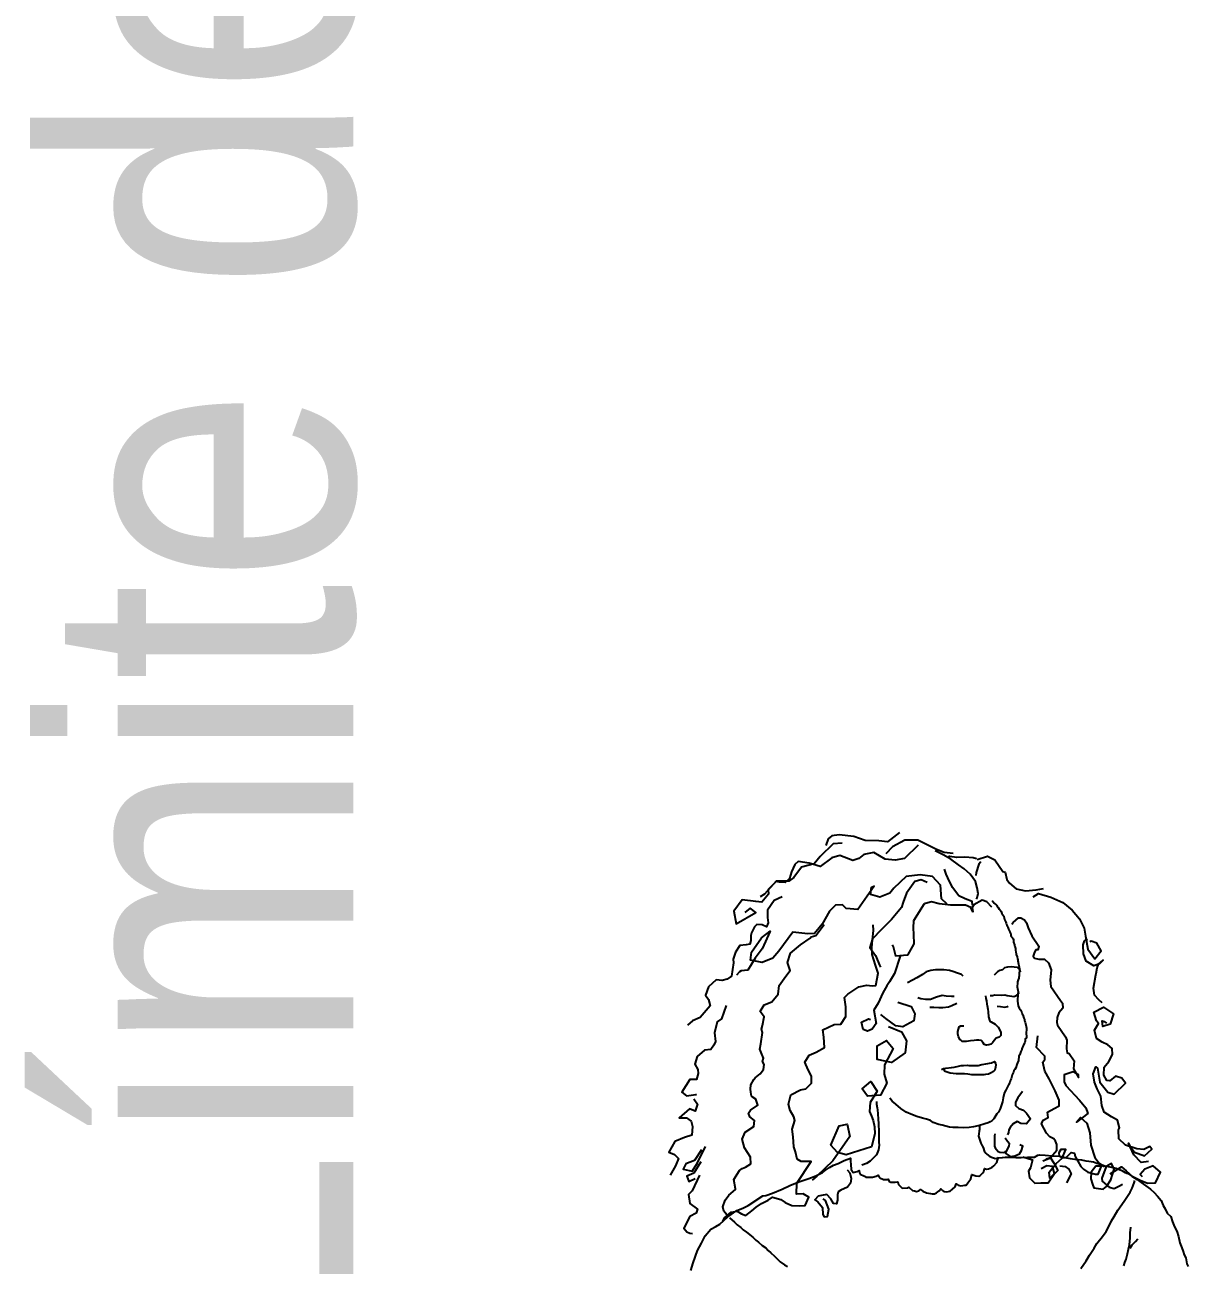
# Model space of a CAD drawing. Extents: x 604418 to 606014, y 1310869 to 1312555.
# Drawn here: x 605829.08 to 605837.08, y 1311229.69 to 1311238.23 of the extents above; entities that cross this region are included whole.
import ezdxf

# ---------------------------------------------------------------- set-up
doc = ezdxf.new("R2010")
doc.units = 0
doc.header["$MEASUREMENT"] = 0
doc.layers.get('0').update_dxf_attribs({"color": 10})
doc.layers.add('1 Calles', color=7, linetype='Continuous')
doc.layers.add('1 gris', color=9, linetype='Continuous')
doc.styles.add('narrow', font='ARIALN.TTF')

# ---------------------------------------------------------------- blocks, each defined once
blk = doc.blocks.new('callesec')
at = {"layer": '1 gris', "linetype": 'Continuous'}
for points in [[(-5.5042, 3.1855), (-5.5142, 3.1777), (-5.5211, 3.1785), (-5.5323, 3.1789), (-5.5414, 3.1822), (-5.5535, 3.1836), (-5.5595, 3.1826), (-5.5625, 3.1802), (-5.5642, 3.1748)], [(-5.4892, 3.1751), (-5.5003, 3.1642), (-5.5077, 3.1628), (-5.516, 3.1638), (-5.5252, 3.1691), (-5.5334, 3.1675), (-5.5375, 3.1642), (-5.5424, 3.1626), (-5.5529, 3.1667), (-5.5593, 3.1647), (-5.5688, 3.1576), (-5.5777, 3.1604), (-5.5868, 3.1618), (-5.5894, 3.1593), (-5.5921, 3.1533), (-5.5938, 3.1478), (-5.5973, 3.1446), (-5.602, 3.1449), (-5.6048, 3.1456), (-5.6113, 3.139), (-5.611, 3.1351), (-5.6164, 3.1287), (-5.6213, 3.1292), (-5.6325, 3.1307), (-5.6391, 3.1214), (-5.6372, 3.1111), (-5.6213, 3.1204), (-5.6259, 3.1239), (-5.6303, 3.1204)], [(-5.551, 3.1767), (-5.5584, 3.1762), (-5.5688, 3.1659), (-5.5738, 3.1599), (-5.5841, 3.1572), (-5.5902, 3.1488), (-5.5944, 3.1457), (-5.6046, 3.1457), (-5.6142, 3.1353), (-5.6176, 3.1329)], [(-5.4606, 3.1684), (-5.468, 3.1691), (-5.4741, 3.1716), (-5.4785, 3.1736), (-5.4893, 3.179), (-5.5, 3.1792), (-5.5101, 3.1738), (-5.5155, 3.1679)], [(-5.4415, 3.1312), (-5.441, 3.1322), (-5.4402, 3.1358), (-5.441, 3.1403), (-5.4423, 3.1454), (-5.4467, 3.1515), (-5.4516, 3.1559), (-5.4562, 3.1591), (-5.4626, 3.1638), (-5.4687, 3.1672), (-5.4753, 3.1704)], [(-5.4415, 3.164), (-5.4444, 3.1647), (-5.451, 3.1653), (-5.4576, 3.165), (-5.4636, 3.1659), (-5.4641, 3.1665)], [(-5.438, 3.1616), (-5.4396, 3.1596), (-5.4418, 3.1527), (-5.4422, 3.1503)], [(-5.4412, 3.1633), (-5.4327, 3.166), (-5.4266, 3.1631), (-5.4202, 3.1537), (-5.4182, 3.153), (-5.417, 3.1471), (-5.4148, 3.1441), (-5.4092, 3.1395), (-5.4016, 3.1378), (-5.393, 3.1386), (-5.3871, 3.1397)], [(-5.4658, 3.1272), (-5.4702, 3.1315), (-5.4709, 3.1425), (-5.4775, 3.1495), (-5.4876, 3.151), (-5.499, 3.1496), (-5.5088, 3.1402), (-5.5121, 3.1359), (-5.5203, 3.1327), (-5.528, 3.1348), (-5.5272, 3.141), (-5.525, 3.1417), (-5.5382, 3.1226), (-5.5476, 3.1236), (-5.5507, 3.1265), (-5.5564, 3.1263), (-5.5613, 3.1214), (-5.5672, 3.1109), (-5.5735, 3.1032), (-5.5789, 3.103), (-5.5912, 3.1042), (-5.6026, 3.0888), (-5.6075, 3.083), (-5.6161, 3.0795), (-5.6255, 3.0814), (-5.6247, 3.0879), (-5.6167, 3.0996), (-5.6095, 3.105), (-5.6161, 3.0906), (-5.6218, 3.0832), (-5.6277, 3.0734), (-5.6333, 3.0727), (-5.6345, 3.0721), (-5.637, 3.0692)], [(-5.4449, 3.1263), (-5.4452, 3.1292), (-5.4508, 3.1315), (-5.456, 3.1337), (-5.4611, 3.1405), (-5.465, 3.1484), (-5.4663, 3.1515), (-5.4677, 3.1554)], [(-5.4817, 3.1446), (-5.4866, 3.1468), (-5.4917, 3.1456), (-5.4986, 3.1361), (-5.5013, 3.1288), (-5.5028, 3.1244), (-5.5108, 3.1145), (-5.5192, 3.1062), (-5.5262, 3.0988), (-5.5284, 3.0917), (-5.5238, 3.0854), (-5.5218, 3.0802), (-5.5206, 3.0775), (-5.5199, 3.0758)], [(-5.5999, 3.1331), (-5.6064, 3.13), (-5.6117, 3.1221), (-5.6118, 3.1163), (-5.6113, 3.1118), (-5.6125, 3.1087), (-5.6162, 3.1101), (-5.6203, 3.1104), (-5.6223, 3.1087), (-5.6249, 3.1038), (-5.6252, 3.1015), (-5.6252, 3.0974), (-5.6262, 3.0945), (-5.6291, 3.094), (-5.6342, 3.0935), (-5.6379, 3.0881), (-5.6396, 3.0822), (-5.6394, 3.0792), (-5.6411, 3.0685), (-5.6445, 3.066), (-5.6487, 3.0648), (-5.6536, 3.0656), (-5.6598, 3.0599), (-5.6622, 3.0531), (-5.6597, 3.0496), (-5.6583, 3.0443), (-5.6666, 3.0349), (-5.6729, 3.0322), (-5.6769, 3.0286)], [(-5.4288, 3.13), (-5.4273, 3.1278), (-5.4253, 3.1261), (-5.4243, 3.1244), (-5.4241, 3.1243), (-5.4233, 3.1231), (-5.4229, 3.1229), (-5.4222, 3.1219), (-5.4216, 3.1212), (-5.4212, 3.1202), (-5.4209, 3.1195), (-5.4195, 3.1173), (-5.4194, 3.117), (-5.419, 3.116), (-5.4189, 3.1146), (-5.4184, 3.1136), (-5.4178, 3.1124), (-5.4175, 3.1116), (-5.4172, 3.1106), (-5.4168, 3.1099), (-5.4167, 3.1092), (-5.4162, 3.1087), (-5.4162, 3.1082), (-5.4156, 3.1067), (-5.4151, 3.1055), (-5.4146, 3.1045), (-5.4146, 3.1045), (-5.4143, 3.1038), (-5.414, 3.1033), (-5.4138, 3.103), (-5.4136, 3.102), (-5.4136, 3.1016), (-5.4135, 3.1008), (-5.4131, 3.1004), (-5.4126, 3.0999), (-5.4124, 3.0996), (-5.4119, 3.0988), (-5.4116, 3.0983), (-5.4116, 3.0977), (-5.4114, 3.0971), (-5.4114, 3.0961), (-5.4111, 3.0952), (-5.4109, 3.0947), (-5.4106, 3.0939), (-5.4106, 3.093), (-5.4104, 3.0925), (-5.4102, 3.0917), (-5.4099, 3.091), (-5.4099, 3.0906), (-5.4099, 3.09), (-5.4099, 3.0896), (-5.4096, 3.0879), (-5.4094, 3.0869), (-5.4092, 3.0864), (-5.4092, 3.0857), (-5.4091, 3.0856), (-5.4086, 3.0842), (-5.4082, 3.0825), (-5.408, 3.0817), (-5.408, 3.0817), (-5.4079, 3.0808), (-5.4079, 3.0807), (-5.4077, 3.0798), (-5.4077, 3.0795), (-5.407, 3.0758), (-5.4065, 3.0746), (-5.4067, 3.0737), (-5.4067, 3.0722), (-5.407, 3.0709), (-5.407, 3.07), (-5.407, 3.0688), (-5.4072, 3.0675), (-5.4072, 3.0667), (-5.4077, 3.0655), (-5.4082, 3.0638), (-5.4082, 3.0629), (-5.4086, 3.0599), (-5.4074, 3.0543), (-5.408, 3.0547), (-5.408, 3.053), (-5.408, 3.0518), (-5.4082, 3.0503), (-5.4082, 3.0482), (-5.4079, 3.0462), (-5.4077, 3.0443), (-5.4077, 3.0442), (-5.4069, 3.0423), (-5.4058, 3.0411), (-5.4053, 3.04), (-5.4048, 3.0388), (-5.4045, 3.0379), (-5.404, 3.0369), (-5.4031, 3.0342), (-5.4026, 3.0332), (-5.4026, 3.0332), (-5.4025, 3.032), (-5.4021, 3.031), (-5.4013, 3.0276), (-5.4008, 3.0261), (-5.4009, 3.0246), (-5.4011, 3.0229), (-5.4009, 3.0183), (-5.402, 3.0175), (-5.4021, 3.0165), (-5.4021, 3.0158), (-5.4023, 3.0144), (-5.4025, 3.0141), (-5.4036, 3.0119), (-5.4042, 3.0107), (-5.4047, 3.0092), (-5.4048, 3.0087), (-5.4055, 3.0072), (-5.4062, 3.0056), (-5.4065, 3.0043), (-5.4072, 3.0034), (-5.4075, 2.9999), (-5.4082, 2.9979), (-5.4087, 2.9965), (-5.4096, 2.994), (-5.4104, 2.9925), (-5.4111, 2.9913), (-5.4114, 2.9904), (-5.4121, 2.9893), (-5.4126, 2.9881), (-5.4133, 2.9849), (-5.4141, 2.9832), (-5.4146, 2.9818), (-5.4156, 2.9801), (-5.4165, 2.9784), (-5.4172, 2.9769), (-5.4178, 2.9756), (-5.4189, 2.9737), (-5.4192, 2.973), (-5.4199, 2.9695), (-5.4204, 2.9663), (-5.4224, 2.9604), (-5.4238, 2.9578), (-5.4251, 2.9563), (-5.4275, 2.9524), (-5.4288, 2.9509), (-5.4304, 2.9499), (-5.4322, 2.9492), (-5.4349, 2.9484), (-5.4364, 2.9478), (-5.4402, 2.9467), (-5.444, 2.9458), (-5.4476, 2.9453), (-5.4523, 2.9451), (-5.4565, 2.9453), (-5.4592, 2.9453), (-5.4609, 2.9453), (-5.4635, 2.9455), (-5.4696, 2.9472), (-5.4723, 2.9478), (-5.477, 2.9494), (-5.479, 2.9509), (-5.4824, 2.9521), (-5.4856, 2.9529), (-5.4903, 2.9543), (-5.4936, 2.9555), (-5.4988, 2.9577), (-5.5032, 2.9609), (-5.5074, 2.9642), (-5.5103, 2.9668), (-5.5121, 2.9693)], [(-5.4292, 3.1246), (-5.4332, 3.129), (-5.4371, 3.1302), (-5.4439, 3.1266), (-5.4452, 3.1243), (-5.4447, 3.1211), (-5.4445, 3.1209), (-5.4462, 3.1243), (-5.4505, 3.1261), (-5.4555, 3.1261), (-5.4626, 3.1261), (-5.4721, 3.1273), (-5.4783, 3.129), (-5.4831, 3.1275), (-5.4839, 3.1275)], [(-5.3955, 3.1329), (-5.3911, 3.1356), (-5.381, 3.1327), (-5.3714, 3.1283), (-5.3638, 3.1222), (-5.3579, 3.115), (-5.354, 3.1075), (-5.3528, 3.1011), (-5.3511, 3.0903), (-5.3453, 3.0825), (-5.3401, 3.089), (-5.3438, 3.0952), (-5.3482, 3.0969), (-5.3494, 3.0964)], [(-5.4843, 3.1273), (-5.493, 3.1136), (-5.4932, 3.1079), (-5.493, 3.1023), (-5.4925, 3.0947), (-5.4979, 3.0856), (-5.5072, 3.0847), (-5.5093, 3.0922), (-5.5101, 3.094)], [(-5.6445, 2.8747), (-5.645, 2.8745), (-5.6472, 2.8772), (-5.6482, 2.8808), (-5.6462, 2.8862), (-5.6433, 2.8902), (-5.6379, 2.8948), (-5.6379, 2.8953), (-5.6391, 2.9029), (-5.6345, 2.9103), (-5.6323, 2.9119), (-5.6296, 2.9129), (-5.6254, 2.9157), (-5.6255, 2.9213), (-5.6304, 2.9289), (-5.6325, 2.9359), (-5.6299, 2.9416), (-5.6228, 2.946), (-5.6223, 2.9511), (-5.6262, 2.9541), (-5.6271, 2.957), (-5.6257, 2.9593), (-5.6196, 2.9636), (-5.6213, 2.9685), (-5.6242, 2.9703), (-5.6247, 2.9708), (-5.6252, 2.9742), (-5.6255, 2.9764), (-5.6252, 2.98), (-5.6228, 2.9844), (-5.6217, 2.9857), (-5.6178, 2.9891), (-5.6151, 2.9925), (-5.6144, 2.9965), (-5.6159, 2.9991), (-5.6151, 3.0016), (-5.6164, 3.0051), (-5.6181, 3.009), (-5.6171, 3.0134), (-5.6159, 3.0227), (-5.6167, 3.0254), (-5.6157, 3.0283), (-5.6144, 3.0354), (-5.6178, 3.0398), (-5.6144, 3.045), (-5.6081, 3.0476), (-5.6031, 3.0538), (-5.6022, 3.0609), (-5.5968, 3.0685), (-5.5934, 3.0732), (-5.5955, 3.0795), (-5.5931, 3.0873), (-5.585, 3.0939), (-5.5769, 3.0994), (-5.5762, 3.1004), (-5.5725, 3.1016), (-5.5655, 3.1104)], [(-5.648, 2.8689), (-5.6467, 2.8718), (-5.6413, 2.8764), (-5.6365, 2.8772), (-5.6328, 2.875), (-5.6294, 2.8738), (-5.6245, 2.8774), (-5.621, 2.8806), (-5.6167, 2.8836), (-5.6113, 2.8862), (-5.6078, 2.8887), (-5.6009, 2.8867), (-5.5975, 2.8843), (-5.5919, 2.8818), (-5.586, 2.8816), (-5.5811, 2.8819), (-5.5781, 2.8887), (-5.5828, 2.8912), (-5.5882, 2.8911), (-5.588, 2.8999), (-5.5762, 2.9176), (-5.5843, 2.9176), (-5.5875, 2.9195), (-5.589, 2.9255), (-5.5904, 2.9296), (-5.5909, 2.9377), (-5.5916, 2.944), (-5.5895, 2.9509), (-5.5902, 2.9541), (-5.5934, 2.9592), (-5.5946, 2.9642), (-5.5928, 2.972), (-5.585, 2.9759), (-5.5806, 2.9769), (-5.576, 2.9815), (-5.576, 2.9871), (-5.5787, 2.9923), (-5.5814, 2.9985), (-5.5779, 3.0041), (-5.572, 3.0067), (-5.5654, 3.0105), (-5.5659, 3.0187), (-5.5667, 3.0249), (-5.5576, 3.029), (-5.552, 3.0295), (-5.548, 3.0357), (-5.548, 3.0435), (-5.5492, 3.0511), (-5.5463, 3.0538), (-5.5375, 3.0597), (-5.5309, 3.0611), (-5.5265, 3.0607), (-5.5235, 3.0609), (-5.5216, 3.0709), (-5.5238, 3.0775), (-5.5265, 3.0861), (-5.5267, 3.0918), (-5.5263, 3.0979), (-5.5255, 3.1055), (-5.5257, 3.1103)], [(-5.4128, 3.1109), (-5.4119, 3.1121), (-5.4074, 3.116), (-5.4055, 3.116), (-5.4025, 3.1143), (-5.4008, 3.1119), (-5.3996, 3.1077), (-5.3967, 3.1013), (-5.3908, 3.0928), (-5.3908, 3.0927), (-5.3917, 3.0898), (-5.3932, 3.0898), (-5.3945, 3.0879), (-5.3955, 3.0847), (-5.3944, 3.083), (-5.391, 3.0822), (-5.3862, 3.0822), (-5.383, 3.0793), (-5.3808, 3.0737), (-5.3817, 3.0653), (-5.381, 3.0601), (-5.3732, 3.0486), (-5.3715, 3.0465), (-5.3714, 3.0425), (-5.3746, 3.0386), (-5.3759, 3.0349), (-5.3761, 3.0307), (-5.3758, 3.0285), (-5.3693, 3.019), (-5.3682, 3.0163), (-5.3683, 3.0092), (-5.3678, 3.006), (-5.3663, 3.0055), (-5.3621, 2.9996), (-5.3626, 2.9931), (-5.3585, 2.9859), (-5.3585, 2.9881), (-5.3629, 2.9906), (-5.3702, 2.9882), (-5.3702, 2.9825), (-5.3688, 2.9795), (-5.3577, 2.9676), (-5.3526, 2.9614), (-5.3509, 2.9568), (-5.3602, 2.9497), (-5.357, 2.9534), (-5.3518, 2.9489), (-5.3494, 2.9409), (-5.3486, 2.9309), (-5.3452, 2.9208), (-5.3418, 2.9162), (-5.3376, 2.9132)], [(-5.3394, 3.0467), (-5.3421, 3.0491), (-5.3457, 3.053), (-5.3464, 3.0587), (-5.3445, 3.0695), (-5.3442, 3.0707), (-5.3433, 3.0753), (-5.3423, 3.0781), (-5.3386, 3.0815), (-5.3415, 3.0786), (-5.3462, 3.077), (-5.3524, 3.0808), (-5.3545, 3.0866), (-5.3548, 3.094), (-5.3538, 3.0971), (-5.353, 3.0981), (-5.3513, 3.0986)], [(-5.5037, 3.0847), (-5.5083, 3.0705), (-5.5125, 3.0639), (-5.5147, 3.0606), (-5.5179, 3.055), (-5.5216, 3.0465), (-5.5252, 3.0408), (-5.5233, 3.03), (-5.5265, 3.0252), (-5.5304, 3.0236), (-5.5338, 3.0251), (-5.5351, 3.031), (-5.5295, 3.0337), (-5.5279, 3.0332)], [(-5.4525, 3.0685), (-5.4538, 3.0697), (-5.4572, 3.071), (-5.4608, 3.0722), (-5.4636, 3.0732), (-5.4682, 3.0737), (-5.4712, 3.0737), (-5.4751, 3.0736), (-5.4787, 3.0732), (-5.4826, 3.0719), (-5.4856, 3.0697), (-5.4902, 3.067), (-5.4936, 3.0651), (-5.4978, 3.0629)], [(-5.4057, 3.0716), (-5.406, 3.0732), (-5.4067, 3.0739), (-5.4082, 3.0756), (-5.4109, 3.0759), (-5.4135, 3.0761), (-5.4163, 3.0758), (-5.4189, 3.0753), (-5.4204, 3.0737), (-5.4227, 3.0732), (-5.4246, 3.0719), (-5.426, 3.0707), (-5.4273, 3.0694)], [(-5.4598, 3.0518), (-5.4621, 3.0518), (-5.4662, 3.0523), (-5.4697, 3.0526), (-5.4743, 3.0514), (-5.4792, 3.0494), (-5.4829, 3.0496), (-5.4868, 3.0501), (-5.4893, 3.0509)], [(-5.4342, 3.0525), (-5.4339, 3.0504), (-5.4336, 3.0484), (-5.4331, 3.0457), (-5.4329, 3.0447), (-5.4324, 3.0415), (-5.4322, 3.0393), (-5.4319, 3.0354), (-5.4309, 3.0318), (-5.4297, 3.0313), (-5.4265, 3.0295), (-5.4239, 3.0269), (-5.4226, 3.0246), (-5.4219, 3.0227), (-5.4217, 3.0202), (-5.4231, 3.0187), (-5.4256, 3.018), (-5.4273, 3.016), (-5.4287, 3.0141), (-5.4298, 3.0132), (-5.4315, 3.0126), (-5.4331, 3.0122), (-5.4337, 3.0124), (-5.4354, 3.0129), (-5.4363, 3.0141), (-5.4378, 3.0161), (-5.4398, 3.0163), (-5.4417, 3.0163), (-5.4435, 3.016), (-5.4466, 3.0158), (-5.4481, 3.0156), (-5.4498, 3.0154), (-5.4532, 3.0153), (-5.4543, 3.0165), (-5.4549, 3.0166), (-5.4564, 3.0192), (-5.4569, 3.0215), (-5.4567, 3.0234), (-5.4557, 3.0273), (-5.4543, 3.0281), (-5.4533, 3.0281), (-5.452, 3.028)], [(-5.4304, 3.0526), (-5.4287, 3.0526), (-5.4266, 3.0533), (-5.4209, 3.0531), (-5.4185, 3.0533), (-5.4167, 3.0526), (-5.4129, 3.0521), (-5.4113, 3.0519), (-5.4091, 3.0526), (-5.4074, 3.0541)], [(-5.6453, 3.0445), (-5.6492, 3.0337), (-5.6526, 3.0312), (-5.6549, 3.0224), (-5.6541, 3.0154), (-5.6553, 3.0122), (-5.6578, 3.0089), (-5.6631, 3.0083), (-5.669, 3.0031), (-5.671, 2.9969), (-5.6685, 2.9926), (-5.6683, 2.9893), (-5.6696, 2.9844), (-5.6749, 2.9844), (-5.6815, 2.9742), (-5.6776, 2.971), (-5.67, 2.9722), (-5.6696, 2.9725)], [(-5.5057, 3.0474), (-5.4947, 3.0437), (-5.4917, 3.0378), (-5.4925, 3.032), (-5.5015, 3.0271), (-5.5072, 3.028), (-5.5154, 3.034), (-5.5196, 3.0372)], [(-5.4577, 3.0462), (-5.4616, 3.0442), (-5.4645, 3.0433), (-5.469, 3.0428), (-5.4723, 3.0427), (-5.4763, 3.043), (-5.4795, 3.043)], [(-5.4248, 3.044), (-5.4221, 3.0437), (-5.4185, 3.0433), (-5.4163, 3.0437), (-5.4158, 3.044)], [(-5.3016, 2.9176), (-5.3075, 2.9169), (-5.3136, 2.9232), (-5.318, 2.9326), (-5.3168, 2.9301), (-5.3131, 2.9252), (-5.305, 2.9222), (-5.299, 2.9277), (-5.3004, 2.9298), (-5.3055, 2.9274), (-5.3112, 2.9279), (-5.3202, 2.9309), (-5.3257, 2.9362), (-5.3261, 2.9433), (-5.3251, 2.945), (-5.3269, 2.9512), (-5.3317, 2.9541), (-5.3376, 2.9577), (-5.3396, 2.9632), (-5.3404, 2.9707), (-5.3433, 2.9769), (-5.3455, 2.9823), (-5.3467, 2.9891), (-5.3445, 2.9948), (-5.3431, 2.9936), (-5.3411, 2.9822), (-5.3347, 2.974), (-5.3296, 2.9724), (-5.3203, 2.9815), (-5.3232, 2.9855), (-5.3286, 2.9871), (-5.3332, 2.9832), (-5.3354, 2.9835), (-5.3381, 2.9879), (-5.3376, 2.9945), (-5.3339, 2.9991), (-5.3308, 3.0048), (-5.3313, 3.0097), (-5.3347, 3.0127), (-5.3394, 3.0148), (-5.344, 3.0178), (-5.3457, 3.0246), (-5.3423, 3.03), (-5.344, 3.0322), (-5.346, 3.0391), (-5.3382, 3.0433), (-5.33, 3.0379), (-5.3327, 3.0295), (-5.3388, 3.0276), (-5.3394, 3.032), (-5.3377, 3.0317), (-5.3357, 3.0303)], [(-5.5133, 3.0274), (-5.5028, 3.0232), (-5.4986, 3.0158), (-5.4996, 3.006), (-5.5108, 2.9982), (-5.5226, 3.0007), (-5.5226, 3.0117), (-5.515, 3.016), (-5.5094, 3.0097), (-5.5164, 2.9962), (-5.5167, 2.9886), (-5.5145, 2.9815), (-5.5199, 2.9715), (-5.5304, 2.9708), (-5.5348, 2.9767), (-5.5275, 2.9827), (-5.5225, 2.9749), (-5.5282, 2.9656), (-5.5287, 2.9582), (-5.527, 2.9544), (-5.5257, 2.9511), (-5.5246, 2.9458), (-5.5245, 2.9401), (-5.5272, 2.9296), (-5.5476, 2.923), (-5.5549, 2.925), (-5.5601, 2.9309), (-5.5535, 2.9467), (-5.547, 2.948), (-5.5446, 2.938), (-5.5586, 2.9183), (-5.5716, 2.9056), (-5.5755, 2.9024)], [(-5.3849, 2.9198), (-5.3815, 2.9208), (-5.3763, 2.9269), (-5.3761, 2.9316), (-5.3773, 2.9343), (-5.3788, 2.936), (-5.3818, 2.9377), (-5.3847, 2.9406), (-5.3886, 2.9482), (-5.3874, 2.9512), (-5.3832, 2.9534), (-5.3839, 2.9577), (-5.3783, 2.9609), (-5.3742, 2.9629), (-5.3744, 2.9675), (-5.3776, 2.9751), (-5.3798, 2.9795), (-5.3825, 2.9849), (-5.3861, 2.9911), (-5.3876, 2.9984), (-5.3859, 3.0006), (-5.3861, 3.0033), (-5.3927, 3.0104), (-5.3917, 3.0198)], [(-5.4701, 2.9926), (-5.4684, 2.9933), (-5.4665, 2.9936), (-5.4621, 2.9942), (-5.4598, 2.9945), (-5.4564, 2.9953), (-5.4542, 2.9957), (-5.4523, 2.9958), (-5.4493, 2.996), (-5.4478, 2.9958), (-5.4462, 2.9957), (-5.4442, 2.9957), (-5.4415, 2.9957), (-5.4402, 2.9958), (-5.4373, 2.9965), (-5.4341, 2.997), (-5.4293, 2.998), (-5.427, 2.9989), (-5.4261, 2.9977), (-5.4258, 2.9962), (-5.4261, 2.9943), (-5.4266, 2.9921), (-5.4278, 2.9908), (-5.4297, 2.9898), (-5.4319, 2.9887), (-5.4344, 2.9884), (-5.4356, 2.9882), (-5.4388, 2.9881), (-5.4408, 2.9881), (-5.4454, 2.9882), (-5.4486, 2.9886), (-5.4513, 2.9889), (-5.4552, 2.9891), (-5.4582, 2.9889), (-5.4631, 2.9894), (-5.467, 2.9909), (-5.4684, 2.9933)], [(-5.6717, 2.9686), (-5.6688, 2.9644), (-5.6705, 2.9585), (-5.6752, 2.9605), (-5.6837, 2.9533), (-5.6776, 2.9531), (-5.674, 2.9504), (-5.6729, 2.946), (-5.6734, 2.9392), (-5.6793, 2.9372), (-5.6871, 2.9338), (-5.6921, 2.9252), (-5.6874, 2.9233), (-5.6843, 2.92), (-5.6867, 2.914), (-5.6909, 2.9066)], [(-5.4043, 2.9745), (-5.408, 2.9695), (-5.4099, 2.9658), (-5.4099, 2.9631), (-5.4072, 2.9609), (-5.4033, 2.9593), (-5.4008, 2.957), (-5.3977, 2.9524), (-5.4009, 2.9482), (-5.4055, 2.9487), (-5.4086, 2.9502), (-5.4119, 2.9482), (-5.4143, 2.9453), (-5.4153, 2.9433), (-5.4156, 2.9413), (-5.4165, 2.9394)], [(-5.523, 2.9666), (-5.523, 2.9644), (-5.5226, 2.9614), (-5.5223, 2.9597), (-5.5219, 2.9565), (-5.5216, 2.9522), (-5.5214, 2.9485), (-5.5211, 2.9416), (-5.5211, 2.9392), (-5.5211, 2.9335), (-5.5209, 2.9309), (-5.5213, 2.9271), (-5.5231, 2.9232), (-5.5252, 2.921), (-5.5282, 2.9179), (-5.5312, 2.9159), (-5.535, 2.9146)], [(-5.4391, 2.9463), (-5.4391, 2.9458), (-5.4393, 2.9438), (-5.4395, 2.9423), (-5.4398, 2.9401), (-5.44, 2.9382), (-5.4395, 2.9365), (-5.4386, 2.9342), (-5.438, 2.9325), (-5.4369, 2.9304), (-5.4368, 2.9301), (-5.4359, 2.9281), (-5.4354, 2.9262), (-5.4339, 2.9244), (-5.4332, 2.9237), (-5.4307, 2.9218), (-5.4287, 2.921), (-5.427, 2.9203), (-5.4263, 2.9201), (-5.4238, 2.9205), (-5.4205, 2.921), (-5.4184, 2.9211), (-5.4143, 2.9213), (-5.4097, 2.921), (-5.4074, 2.921), (-5.406, 2.921), (-5.4052, 2.921), (-5.4001, 2.9211), (-5.3944, 2.9213), (-5.3917, 2.9227), (-5.39, 2.923), (-5.3857, 2.9228), (-5.38, 2.9223), (-5.3737, 2.922), (-5.3683, 2.9206), (-5.3653, 2.9201), (-5.3616, 2.9195), (-5.3562, 2.9191), (-5.3526, 2.9183), (-5.3501, 2.9178), (-5.3464, 2.9173), (-5.3437, 2.9162), (-5.3406, 2.9154), (-5.3371, 2.914), (-5.3332, 2.9134), (-5.3278, 2.9122), (-5.3232, 2.9103), (-5.3207, 2.9086), (-5.3185, 2.9078), (-5.3153, 2.9056), (-5.3109, 2.9031), (-5.3077, 2.9005), (-5.3039, 2.8978), (-5.2999, 2.895), (-5.297, 2.8924), (-5.2943, 2.8894), (-5.2913, 2.8858), (-5.2896, 2.8819), (-5.2881, 2.8792), (-5.2865, 2.8757), (-5.2835, 2.873), (-5.282, 2.8686), (-5.281, 2.8659), (-5.2803, 2.864), (-5.2786, 2.861), (-5.2772, 2.8566), (-5.2762, 2.8515), (-5.2744, 2.8475), (-5.2734, 2.8444), (-5.2725, 2.8416), (-5.2713, 2.8392), (-5.271, 2.8377), (-5.2703, 2.8345), (-5.2693, 2.8321)], [(-5.4268, 2.9401), (-5.4271, 2.9386), (-5.4271, 2.9342), (-5.4271, 2.9301), (-5.4263, 2.9289), (-5.4241, 2.9259), (-5.4226, 2.9252), (-5.4195, 2.9249), (-5.417, 2.9262), (-5.4151, 2.9303), (-5.4148, 2.9321), (-5.4165, 2.9338), (-5.4182, 2.9365)], [(-5.6654, 2.9272), (-5.6713, 2.9184), (-5.6781, 2.9157), (-5.6805, 2.9113), (-5.673, 2.9098), (-5.6691, 2.9159), (-5.6622, 2.9298)], [(-5.418, 2.9262), (-5.4178, 2.9242), (-5.4143, 2.9218), (-5.4104, 2.9222), (-5.4067, 2.924), (-5.405, 2.9266), (-5.4038, 2.9301), (-5.4064, 2.9313)], [(-5.3876, 2.9181), (-5.3815, 2.9206), (-5.3783, 2.9161), (-5.3753, 2.9103), (-5.3818, 2.9041), (-5.3825, 2.909), (-5.3768, 2.9159), (-5.372, 2.9203), (-5.369, 2.9274), (-5.3729, 2.9274), (-5.3746, 2.9247), (-5.3744, 2.922), (-5.3727, 2.9208), (-5.3687, 2.921), (-5.3646, 2.9249), (-5.3619, 2.9245), (-5.3612, 2.9218), (-5.3592, 2.9178), (-5.3568, 2.9137), (-5.3545, 2.9115), (-5.3511, 2.909), (-5.3448, 2.9073), (-5.3425, 2.9073), (-5.3399, 2.9139), (-5.3445, 2.9139), (-5.3484, 2.9091), (-5.3486, 2.9036), (-5.3472, 2.8992), (-5.3462, 2.8961), (-5.3384, 2.895), (-5.3357, 2.8973), (-5.3322, 2.9027), (-5.3295, 2.9113), (-5.3317, 2.9159), (-5.3361, 2.9137), (-5.3396, 2.9041), (-5.3394, 2.9017), (-5.3337, 2.8968), (-5.3296, 2.8956), (-5.3251, 2.8978), (-5.3227, 2.8992)], [(-5.6742, 2.829), (-5.6722, 2.8353), (-5.6688, 2.8451), (-5.6654, 2.8512), (-5.6625, 2.8571), (-5.658, 2.8627), (-5.6539, 2.8647), (-5.6505, 2.8666), (-5.644, 2.8726), (-5.6367, 2.8779), (-5.6318, 2.8796), (-5.6274, 2.8818), (-5.6156, 2.8897), (-5.6132, 2.8899), (-5.6078, 2.8919), (-5.5999, 2.895), (-5.5936, 2.898), (-5.5863, 2.9012), (-5.5782, 2.9039), (-5.5725, 2.9061), (-5.5671, 2.9086), (-5.5645, 2.9105), (-5.5612, 2.9127), (-5.5579, 2.9146), (-5.5542, 2.9161), (-5.5493, 2.9184), (-5.5441, 2.9203), (-5.5441, 2.9178), (-5.5439, 2.9151), (-5.5437, 2.9112), (-5.5419, 2.9088), (-5.5387, 2.9095), (-5.537, 2.9103), (-5.5368, 2.9085), (-5.5363, 2.9073), (-5.5329, 2.9056), (-5.5316, 2.9049), (-5.5299, 2.9049), (-5.5263, 2.9048), (-5.5233, 2.9056), (-5.5216, 2.9066), (-5.5209, 2.9049), (-5.5203, 2.9044), (-5.5172, 2.9031), (-5.5143, 2.9029), (-5.5135, 2.9032), (-5.5128, 2.9015), (-5.5113, 2.9009), (-5.5079, 2.9009), (-5.5057, 2.9012), (-5.5052, 2.899), (-5.5022, 2.896), (-5.4978, 2.8963), (-5.4966, 2.8968), (-5.4964, 2.8965), (-5.4936, 2.8941), (-5.4922, 2.8938), (-5.4905, 2.8931), (-5.4885, 2.8939), (-5.4873, 2.8948), (-5.4863, 2.8943), (-5.4853, 2.8936), (-5.4824, 2.8922), (-5.479, 2.8916), (-5.4777, 2.8914), (-5.4758, 2.8912), (-5.4743, 2.8922), (-5.4719, 2.8939), (-5.4706, 2.8955), (-5.4694, 2.8941), (-5.4682, 2.8933), (-5.4663, 2.8929), (-5.463, 2.8934), (-5.4611, 2.895), (-5.4591, 2.897), (-5.4581, 2.8995), (-5.4565, 2.8985), (-5.4543, 2.8978), (-5.4511, 2.8983), (-5.4501, 2.8983), (-5.4486, 2.9004), (-5.4461, 2.9036), (-5.4454, 2.9071), (-5.4422, 2.9061), (-5.4396, 2.9056), (-5.4388, 2.9061), (-5.4364, 2.9085), (-5.4356, 2.9095), (-5.4351, 2.912), (-5.4334, 2.9115), (-5.4319, 2.9117), (-5.4292, 2.9127), (-5.4275, 2.9142), (-5.4251, 2.9168), (-5.4246, 2.9188), (-5.4236, 2.9213)], [(-5.6661, 2.9173), (-5.6717, 2.9081), (-5.6774, 2.9056), (-5.6757, 2.9015), (-5.6707, 2.9039)], [(-5.404, 2.9215), (-5.396, 2.9191), (-5.3977, 2.9125), (-5.3993, 2.9098), (-5.3986, 2.9044), (-5.3942, 2.8999), (-5.3893, 2.9004), (-5.3834, 2.9004), (-5.378, 2.908), (-5.3798, 2.9137), (-5.3844, 2.9142), (-5.3891, 2.9117)], [(-5.5468, 2.9108), (-5.5446, 2.9085), (-5.5436, 2.9037), (-5.5441, 2.9), (-5.5466, 2.8968), (-5.552, 2.8943), (-5.5541, 2.8929), (-5.5547, 2.8904), (-5.5547, 2.8863), (-5.5556, 2.8833), (-5.5579, 2.8836), (-5.5603, 2.8873), (-5.5635, 2.8907), (-5.5677, 2.8901), (-5.5706, 2.8894), (-5.5733, 2.8865), (-5.5708, 2.8848), (-5.5669, 2.8801), (-5.5666, 2.8745), (-5.5655, 2.8726), (-5.563, 2.8728), (-5.5618, 2.8789), (-5.5645, 2.8858), (-5.5664, 2.8872)], [(-5.3737, 2.914), (-5.3695, 2.9137), (-5.3665, 2.9113), (-5.3646, 2.9075), (-5.3683, 2.9004)], [(-5.3328, 2.9076), (-5.3235, 2.9134), (-5.3197, 2.91), (-5.3149, 2.9056), (-5.3083, 2.9024), (-5.3024, 2.9), (-5.2958, 2.9004), (-5.2918, 2.9091), (-5.2979, 2.9142), (-5.3046, 2.9115), (-5.3085, 2.907), (-5.3068, 2.9054)], [(-5.6671, 2.9064), (-5.6732, 2.8939), (-5.6761, 2.8907), (-5.6749, 2.8836), (-5.6688, 2.8789), (-5.6698, 2.8755), (-5.6751, 2.873), (-5.6798, 2.8634), (-5.6774, 2.8603), (-5.6751, 2.8593), (-5.6729, 2.859)], [(-5.6426, 2.8718), (-5.6387, 2.8683), (-5.6364, 2.8662), (-5.6335, 2.8639), (-5.6315, 2.862), (-5.6289, 2.8601), (-5.6238, 2.8561), (-5.6233, 2.8559), (-5.6213, 2.8537), (-5.6191, 2.8519), (-5.6162, 2.8493), (-5.6132, 2.8473), (-5.6113, 2.8453), (-5.6091, 2.8432), (-5.6061, 2.8405), (-5.6037, 2.8383), (-5.6014, 2.8361), (-5.5978, 2.8336), (-5.5956, 2.8321)], [(-5.3567, 2.8307), (-5.3523, 2.8367), (-5.3497, 2.8414), (-5.3459, 2.8471), (-5.3437, 2.8508), (-5.3391, 2.8566), (-5.3361, 2.8608), (-5.335, 2.8625), (-5.3317, 2.8693), (-5.3296, 2.873), (-5.3266, 2.8781), (-5.3213, 2.8853), (-5.3166, 2.8926), (-5.3148, 2.896), (-5.3132, 2.9004), (-5.3127, 2.9022)], [(-5.3217, 2.8328), (-5.3208, 2.8355), (-5.3198, 2.8383), (-5.3188, 2.8424), (-5.3178, 2.8463), (-5.3171, 2.8498), (-5.3166, 2.8556), (-5.3164, 2.8596), (-5.3159, 2.8642)], [(-5.3164, 2.8471), (-5.3148, 2.8498), (-5.3121, 2.8525), (-5.3104, 2.8546)]]:
    blk.add_lwpolyline(points, dxfattribs=at)
at = {"style": 'narrow'}
blk.add_text('Límite de lote', height=0.25, rotation=90, dxfattribs=at).set_placement((-5.9488, 2.7674))

msp = doc.modelspace()

# ---------------------------------------------------------------- block references
at = {"layer": '1 Calles', "xscale": 8.455925203723707, "yscale": 8.455925203723707, "zscale": 8.455925203723707}
msp.add_blockref('callesec', (605881.6406, 1311205.7338), dxfattribs=at)

doc.saveas('drawing.dxf')
